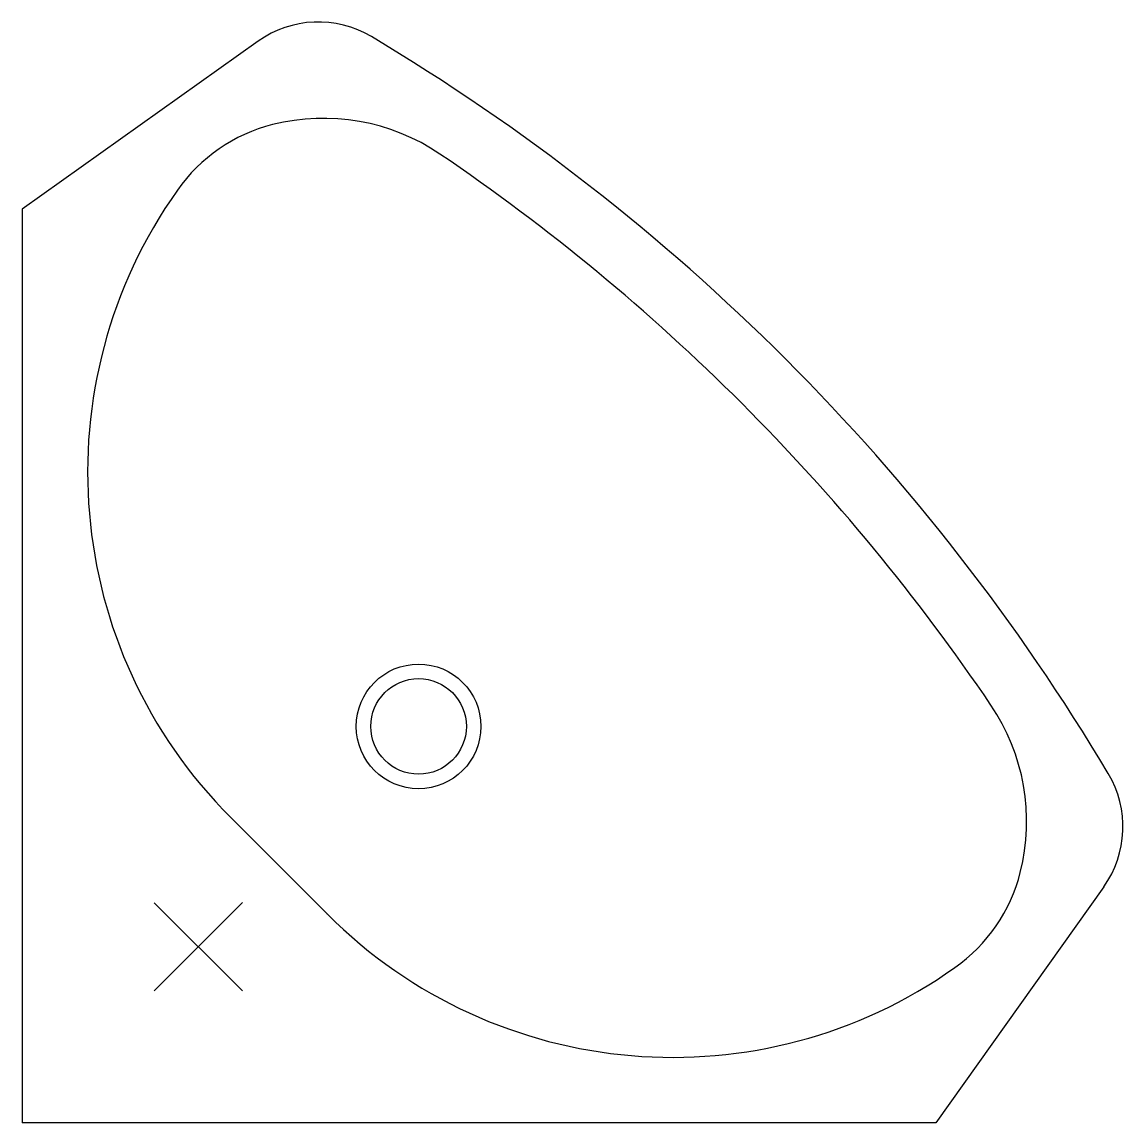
# Model space of a CAD drawing. Header units: millimetres. Extents: x -2918.454 to -2917.924, y 2966.519 to 2967.049.
import ezdxf

# ---------------------------------------------------------------- set-up
doc = ezdxf.new("R2010")
doc.units = ezdxf.units.MM
doc.header["$LTSCALE"] = 10
doc.layers.add('banheiro_louças', color=2, linetype='Continuous')

msp = doc.modelspace()

# ---------------------------------------------------------------- linework, layer by layer
at = {"layer": 'banheiro_louças'}
for p, q in [((-2918.34069, 2967.03949), (-2918.45433, 2966.9587)), ((-2918.45433, 2966.9587), (-2918.45432, 2966.51869)), ((-2918.35382, 2966.66573), (-2918.3539, 2966.66581)), ((-2918.30727, 2966.61918), (-2918.35382, 2966.66573)), ((-2917.93351, 2966.63233), (-2918.0143, 2966.51869)), ((-2918.34825, 2966.62476), (-2918.39069, 2966.58232)), ((-2918.34825, 2966.58232), (-2918.39069, 2966.62475)), ((-2918.3072, 2966.61911), (-2918.30727, 2966.61918)), ((-2918.0143, 2966.51869), (-2918.45432, 2966.51869))]:
    msp.add_line(p, q, dxfattribs=at)
at = {"layer": 'banheiro_louças', "color": 1}
for radius in [0.03, 0.023]:
    msp.add_circle((-2918.2634, 2966.70962), radius, dxfattribs=at)
at = {"layer": 'banheiro_louças'}
for centre, radius, start, end in [((-2918.31172, 2966.99874), 0.05, 59.2041, 125.4131), ((-2918.80965, 2966.16334), 1.02253, 30.79814, 59.20414), ((-2918.3141, 2966.92176), 0.08, 104.1881, 144.8946), ((-2918.3092, 2966.90237), 0.1, 55.8951, 104.1881), ((-2918.80965, 2966.16334), 0.99253, 34.10714, 55.89514), ((-2918.18772, 2966.83199), 0.23502, 144.7097, 225.0271), ((-2918.07064, 2966.66381), 0.1, 345.8141, 34.1071), ((-2917.97427, 2966.66129), 0.05, 324.5891, 30.7981), ((-2918.05125, 2966.65892), 0.08, 305.1071, 345.8141), ((-2918.14102, 2966.7853), 0.23502, 224.9751, 305.2921)]:
    msp.add_arc(centre, radius, start, end, dxfattribs=at)

doc.saveas('drawing.dxf')
